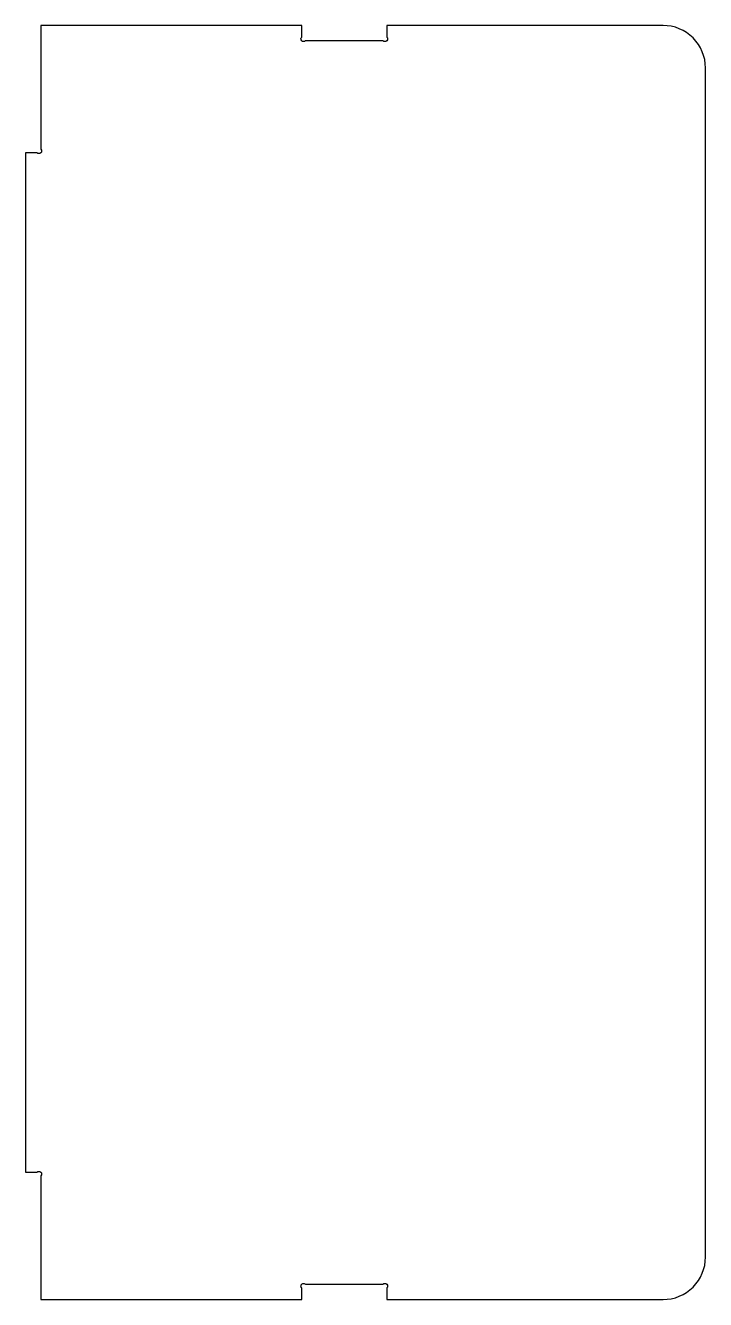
# Model space of a CAD drawing. Header units: inches. Extents: x -30 to 2, y -60 to 0.
import ezdxf

# ---------------------------------------------------------------- set-up
doc = ezdxf.new("R2010")
doc.units = ezdxf.units.IN
doc.layers.get('0').update_dxf_attribs({"linetype": 'CONTINUOUS'})

msp = doc.modelspace()

# ---------------------------------------------------------------- linework, layer by layer
msp.add_lwpolyline([(-16.823, -0.72, -1), (-17, -0.543), (-17, 0), (-29.28, 0), (-29.28, -5.823, -1), (-29.457, -6), (-30, -6), (-30, -54), (-29.457, -54, -1), (-29.28, -54.177), (-29.28, -60), (-17, -60), (-17, -59.457, -1), (-16.823, -59.28), (-13.177, -59.28, -1), (-13, -59.457), (-13, -60), (0, -60, 0.414214), (2, -58), (2, -2, 0.414214), (0, 0), (-13, 0), (-13, -0.543, -1), (-13.177, -0.72)], format="xyb", close=True)

doc.saveas('drawing.dxf')
